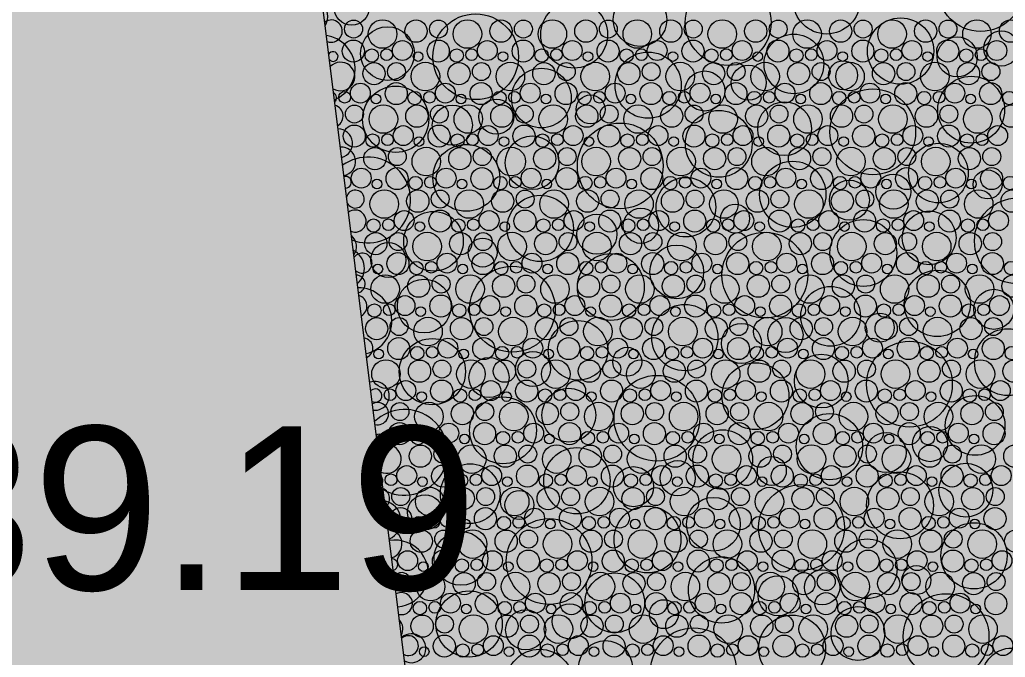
# Model space of a CAD drawing. Header units: millimetres. Extents: x 368386 to 996118, y -334862 to 250838.
# Drawn here: x 770835 to 775057, y -116114 to -113384 of the extents above; entities that cross this region are included whole.
import ezdxf

# ---------------------------------------------------------------- set-up
doc = ezdxf.new("R2010")
doc.units = ezdxf.units.MM
doc.header["$MEASUREMENT"] = 0
for name, color, linetype, lineweight in [('New_       asendi fill_Pen_No__1', 7, 'Continuous', 13), ('New__ASENDIPLAAN_Pen_No__1', 7, 'Continuous', 13), ('New_korgus-EH2000#1_Pen_No__1', 7, 'Continuous', 13)]:
    doc.layers.add(name, color=color, linetype=linetype, lineweight=lineweight)
for name, color, linetype, lineweight, true_color in [('New_       asendi fill_Pen_No__149', 7, 'Continuous', 25, 0x186722), ('New_       asendi fill_Pen_No__181', 7, 'Continuous', 0, 0xe8e8e8), ('New__ASENDIPLAAN_Pen_No__102', 7, 'Continuous', 13, 0xcccccc)]:
    doc.layers.add(name, color=color, linetype=linetype, lineweight=lineweight, true_color=true_color)
doc.styles.add('GENERATED_STYLE_1', font='')
doc.styles.get('GENERATED_STYLE_1').set_extended_font_data('Arial')

# ---------------------------------------------------------------- blocks, each defined once
blk = doc.blocks.new('*X2')
at = {"layer": 'New__ASENDIPLAAN_Pen_No__102', "color": 254, "linetype": 'Continuous', "lineweight": 13, "true_color": 0xcccccc}
for centre, radius in [((774951, -113250.3), 183.6), ((774291.5, -113301.7), 143.1), ((773869.7, -113396.3), 183.6), ((772257.4, -113331.4), 75.2), ((773492.1, -113382.9), 115.1), ((773210.2, -113447.6), 143.1), ((772788.3, -113542.3), 183.6), ((774608.3, -113517.8), 141.9), ((772410.8, -113528.9), 115.1), ((774151.1, -113573), 127.7), ((774850.9, -113542.9), 85.8), ((775039.3, -113506.8), 75.2), ((773527, -113663.8), 141.9), ((773069.8, -113719), 127.7), ((773957.9, -113652.8), 75.2), ((774361.6, -113621.5), 62), ((773769.6, -113688.9), 85.8), ((774910.7, -113769), 143.1), ((772445.7, -113809.8), 141.9), ((773280.3, -113767.5), 62), ((774488.9, -113863.7), 183.6), ((772688.3, -113834.9), 85.8), ((772876.6, -113798.7), 75.2), ((774111.4, -113850.2), 115.1), ((773829.4, -113915), 143.1), ((773407.6, -114009.6), 183.6), ((773030, -113996.2), 115.1), ((772748.1, -114061), 143.1), ((774770.3, -114040.3), 127.7), ((774146.2, -114131.2), 141.9), ((774577.2, -114120.1), 75.2), ((774980.9, -114088.9), 62), ((773689, -114186.3), 127.7), ((774388.8, -114156.3), 85.8), ((773064.9, -114277.2), 141.9), ((773899.5, -114234.9), 62), ((775108.1, -114331), 183.6), ((772607.7, -114332.3), 127.7), ((773307.5, -114302.2), 85.8), ((773495.8, -114266.1), 75.2), ((774730.6, -114317.6), 115.1), ((774448.6, -114382.3), 143.1), ((774026.8, -114477), 183.6), ((772414.5, -114412.1), 75.2), ((772818.2, -114380.8), 62), ((773649.3, -114463.5), 115.1), ((773367.3, -114528.3), 143.1), ((772945.5, -114623), 183.6), ((774765.4, -114598.5), 141.9), ((772567.9, -114609.5), 115.1), ((774308.3, -114653.7), 127.7), ((775008, -114623.6), 85.8), ((773684.1, -114744.5), 141.9), ((774518.8, -114702.2), 62), ((773226.9, -114799.7), 127.7), ((773926.7, -114769.6), 85.8), ((774115.1, -114733.4), 75.2), ((775067.8, -114849.7), 143.1), ((772602.8, -114890.5), 141.9), ((774646, -114944.3), 183.6), ((773033.8, -114879.4), 75.2), ((773437.4, -114848.2), 62), ((772845.4, -114915.6), 85.8), ((773986.5, -114995.7), 143.1), ((774268.5, -114930.9), 115.1), ((773564.7, -115090.3), 183.6), ((773187.2, -115076.9), 115.1), ((772905.2, -115141.6), 143.1), ((774927.5, -115121), 127.7), ((774303.3, -115211.8), 141.9), ((773846.2, -115267), 127.7), ((774545.9, -115236.9), 85.8), ((774734.3, -115200.8), 75.2), ((773222, -115357.8), 141.9), ((773653, -115346.8), 75.2), ((774056.7, -115315.5), 62), ((772764.8, -115413), 127.7), ((773464.6, -115382.9), 85.8), ((774605.7, -115463), 143.1), ((774887.7, -115398.2), 115.1), ((772975.3, -115461.5), 62), ((774183.9, -115557.7), 183.6), ((772571.7, -115492.7), 75.2), ((773806.4, -115544.2), 115.1), ((773524.4, -115609), 143.1), ((773102.6, -115703.6), 183.6), ((772725.1, -115690.2), 115.1), ((774922.5, -115679.2), 141.9), ((774465.4, -115734.3), 127.7), ((773841.2, -115825.2), 141.9), ((774272.2, -115814.1), 75.2), ((774675.9, -115782.9), 62), ((773384.1, -115880.3), 127.7), ((774083.8, -115850.3), 85.8), ((772759.9, -115971.2), 141.9), ((773594.6, -115928.9), 62), ((774803.1, -116025), 183.6), ((773002.5, -115996.2), 85.8), ((773190.9, -115960.1), 75.2), ((774425.6, -116011.6), 115.1), ((774143.6, -116076.3), 143.1), ((773721.8, -116171), 183.6), ((773062.3, -116222.3), 143.1), ((773344.3, -116157.5), 115.1), ((775084.6, -116201.7), 127.7)]:
    blk.add_circle(centre, radius, dxfattribs=at)
for centre, radius, start, end in [((772069.1, -113367.6), 85.8, 330.4593, 43.7761), ((772128.8, -113593.6), 143.1, 292.3093, 81.9261), ((772199, -113913.5), 62, 284.0784, 90.157), ((772326.2, -114155.6), 183.6, 248.2234, 126.012), ((772226.2, -114448.2), 85.8, 310.1849, 64.0505), ((772286, -114674.3), 143.1, 283.3341, 90.9013), ((772356.1, -114994.2), 62, 263.6095, 110.6259), ((772483.4, -115236.3), 183.6, 240.0304, 134.205), ((772383.3, -115528.9), 85.8, 293.918, 80.3174), ((772443.1, -115755), 143.1, 274.5111, 99.7243), ((772513.3, -116074.8), 62, 241.0771, 133.1583)]:
    blk.add_arc(centre, radius, start, end, dxfattribs=at)
blk = doc.blocks.new('*X4')
at = {"layer": 'New_       asendi fill_Pen_No__181', "color": 254, "linetype": 'Continuous', "lineweight": 0, "true_color": 0xe8e8e8}
for centre, radius in [((772265.3, -113423.6), 38.4), ((772389.4, -113444.9), 61.2), ((772532.9, -113432.4), 47.7), ((772629, -113423.6), 38.4), ((772753.1, -113444.9), 61.2), ((772896.6, -113432.4), 47.7), ((772992.7, -113423.6), 38.4), ((773116.8, -113444.9), 61.2), ((773260.4, -113432.4), 47.7), ((773356.4, -113423.6), 38.4), ((773480.5, -113444.9), 61.2), ((773624.1, -113432.4), 47.7), ((773720.1, -113423.6), 38.4), ((773844.2, -113444.9), 61.2), ((773987.8, -113432.4), 47.7), ((774083.8, -113423.6), 38.4), ((774207.9, -113444.9), 61.2), ((774351.5, -113432.4), 47.7), ((774447.5, -113423.6), 38.4), ((774571.6, -113444.9), 61.2), ((774715.2, -113432.4), 47.7), ((774811.2, -113423.6), 38.4), ((774935.3, -113444.9), 61.2), ((775078.9, -113432.4), 47.7), ((772264.2, -113517.9), 47.3), ((772474.5, -113515.8), 42.6), ((772628, -113517.9), 47.3), ((772838.2, -113515.8), 42.6), ((772991.7, -113517.9), 47.3), ((773201.9, -113515.8), 42.6), ((773355.4, -113517.9), 47.3), ((773565.6, -113515.8), 42.6), ((773719.1, -113517.9), 47.3), ((773929.3, -113515.8), 42.6), ((774082.8, -113517.9), 47.3), ((774293, -113515.8), 42.6), ((774446.5, -113517.9), 47.3), ((774656.7, -113515.8), 42.6), ((774810.2, -113517.9), 47.3), ((775020.4, -113515.8), 42.6), ((772343.3, -113537), 28.6), ((772407.1, -113533.5), 25.1), ((772541.8, -113541.2), 20.7), ((772707, -113537), 28.6), ((772770.8, -113533.5), 25.1), ((772905.6, -113541.2), 20.7), ((773070.7, -113537), 28.6), ((773134.5, -113533.5), 25.1), ((773269.3, -113541.2), 20.7), ((773434.4, -113537), 28.6), ((773498.2, -113533.5), 25.1), ((773633, -113541.2), 20.7), ((773798.1, -113537), 28.6), ((773861.9, -113533.5), 25.1), ((773996.7, -113541.2), 20.7), ((774161.8, -113537), 28.6), ((774225.6, -113533.5), 25.1), ((774360.4, -113541.2), 20.7), ((774525.5, -113537), 28.6), ((774589.3, -113533.5), 25.1), ((774724.1, -113541.2), 20.7), ((774889.2, -113537), 28.6), ((774953.1, -113533.5), 25.1), ((772352.9, -113614.4), 47.7), ((772449, -113605.6), 38.4), ((772573.1, -113626.8), 61.2), ((772716.6, -113614.4), 47.7), ((772812.7, -113605.6), 38.4), ((772936.8, -113626.8), 61.2), ((773080.4, -113614.4), 47.7), ((773176.4, -113605.6), 38.4), ((773300.5, -113626.8), 61.2), ((773444.1, -113614.4), 47.7), ((773540.1, -113605.6), 38.4), ((773664.2, -113626.8), 61.2), ((773807.8, -113614.4), 47.7), ((773903.8, -113605.6), 38.4), ((774027.9, -113626.8), 61.2), ((774171.5, -113614.4), 47.7), ((774267.5, -113605.6), 38.4), ((774391.6, -113626.8), 61.2), ((774535.2, -113614.4), 47.7), ((774631.2, -113605.6), 38.4), ((774755.3, -113626.8), 61.2), ((774898.9, -113614.4), 47.7), ((774994.9, -113605.6), 38.4), ((772294.5, -113697.8), 42.6), ((772448, -113699.9), 47.3), ((772658.2, -113697.8), 42.6), ((772811.7, -113699.9), 47.3), ((773021.9, -113697.8), 42.6), ((773175.4, -113699.9), 47.3), ((773385.6, -113697.8), 42.6), ((773539.1, -113699.9), 47.3), ((773749.3, -113697.8), 42.6), ((773902.8, -113699.9), 47.3), ((774113, -113697.8), 42.6), ((774266.5, -113699.9), 47.3), ((774476.7, -113697.8), 42.6), ((774630.2, -113699.9), 47.3), ((774840.4, -113697.8), 42.6), ((774993.9, -113699.9), 47.3), ((772227.1, -113715.5), 25.1), ((772361.8, -113723.2), 20.7), ((772527, -113719), 28.6), ((772590.8, -113715.5), 25.1), ((772725.6, -113723.2), 20.7), ((772890.7, -113719), 28.6), ((772954.5, -113715.5), 25.1), ((773089.3, -113723.2), 20.7), ((773254.4, -113719), 28.6), ((773318.2, -113715.5), 25.1), ((773453, -113723.2), 20.7), ((773618.1, -113719), 28.6), ((773681.9, -113715.5), 25.1), ((773816.7, -113723.2), 20.7), ((773981.8, -113719), 28.6), ((774045.6, -113715.5), 25.1), ((774180.4, -113723.2), 20.7), ((774345.5, -113719), 28.6), ((774409.3, -113715.5), 25.1), ((774544.1, -113723.2), 20.7), ((774709.2, -113719), 28.6), ((774773.1, -113715.5), 25.1), ((774907.8, -113723.2), 20.7), ((775072.9, -113719), 28.6), ((772269, -113787.6), 38.4), ((772393.1, -113808.8), 61.2), ((772536.6, -113796.4), 47.7), ((772632.7, -113787.6), 38.4), ((772756.8, -113808.8), 61.2), ((772900.4, -113796.4), 47.7), ((772996.4, -113787.6), 38.4), ((773120.5, -113808.8), 61.2), ((773264.1, -113796.4), 47.7), ((773360.1, -113787.6), 38.4), ((773484.2, -113808.8), 61.2), ((773627.8, -113796.4), 47.7), ((773723.8, -113787.6), 38.4), ((773847.9, -113808.8), 61.2), ((773991.5, -113796.4), 47.7), ((774087.5, -113787.6), 38.4), ((774211.6, -113808.8), 61.2), ((774355.2, -113796.4), 47.7), ((774451.2, -113787.6), 38.4), ((774575.3, -113808.8), 61.2), ((774718.9, -113796.4), 47.7), ((774814.9, -113787.6), 38.4), ((774939, -113808.8), 61.2), ((775082.6, -113796.4), 47.7), ((772268, -113881.9), 47.3), ((772478.2, -113879.8), 42.6), ((772631.7, -113881.9), 47.3), ((772841.9, -113879.8), 42.6), ((772995.4, -113881.9), 47.3), ((773205.6, -113879.8), 42.6), ((773359.1, -113881.9), 47.3), ((773569.3, -113879.8), 42.6), ((773722.8, -113881.9), 47.3), ((773933, -113879.8), 42.6), ((774086.5, -113881.9), 47.3), ((774296.7, -113879.8), 42.6), ((774450.2, -113881.9), 47.3), ((774660.4, -113879.8), 42.6), ((774813.9, -113881.9), 47.3), ((775024.1, -113879.8), 42.6), ((772347, -113901), 28.6), ((772410.8, -113897.5), 25.1), ((772545.6, -113905.2), 20.7), ((772710.7, -113901), 28.6), ((772774.5, -113897.5), 25.1), ((772909.3, -113905.2), 20.7), ((773074.4, -113901), 28.6), ((773138.2, -113897.5), 25.1), ((773273, -113905.2), 20.7), ((773438.1, -113901), 28.6), ((773501.9, -113897.5), 25.1), ((773636.7, -113905.2), 20.7), ((773801.8, -113901), 28.6), ((773865.6, -113897.5), 25.1), ((774000.4, -113905.2), 20.7), ((774165.5, -113901), 28.6), ((774229.3, -113897.5), 25.1), ((774364.1, -113905.2), 20.7), ((774529.2, -113901), 28.6), ((774593.1, -113897.5), 25.1), ((774727.8, -113905.2), 20.7), ((774892.9, -113901), 28.6), ((774956.8, -113897.5), 25.1), ((772356.6, -113978.4), 47.7), ((772452.7, -113969.6), 38.4), ((772576.8, -113990.8), 61.2), ((772720.4, -113978.4), 47.7), ((772816.4, -113969.6), 38.4), ((772940.5, -113990.8), 61.2), ((773084.1, -113978.4), 47.7), ((773180.1, -113969.6), 38.4), ((773304.2, -113990.8), 61.2), ((773447.8, -113978.4), 47.7), ((773543.8, -113969.6), 38.4), ((773667.9, -113990.8), 61.2), ((773811.5, -113978.4), 47.7), ((773907.5, -113969.6), 38.4), ((774031.6, -113990.8), 61.2), ((774175.2, -113978.4), 47.7), ((774271.2, -113969.6), 38.4), ((774395.3, -113990.8), 61.2), ((774538.9, -113978.4), 47.7), ((774634.9, -113969.6), 38.4), ((774759, -113990.8), 61.2), ((774902.6, -113978.4), 47.7), ((774998.6, -113969.6), 38.4), ((772298.2, -114061.8), 42.6), ((772451.7, -114063.9), 47.3), ((772530.7, -114083), 28.6), ((772594.5, -114079.5), 25.1), ((772661.9, -114061.8), 42.6), ((772815.4, -114063.9), 47.3), ((772894.4, -114083), 28.6), ((772958.2, -114079.5), 25.1), ((773025.6, -114061.8), 42.6), ((773179.1, -114063.9), 47.3), ((773258.1, -114083), 28.6), ((773321.9, -114079.5), 25.1), ((773389.3, -114061.8), 42.6), ((773542.8, -114063.9), 47.3), ((773621.8, -114083), 28.6), ((773685.6, -114079.5), 25.1), ((773753, -114061.8), 42.6), ((773906.5, -114063.9), 47.3), ((773985.5, -114083), 28.6), ((774049.3, -114079.5), 25.1), ((774116.7, -114061.8), 42.6), ((774270.2, -114063.9), 47.3), ((774349.2, -114083), 28.6), ((774413.1, -114079.5), 25.1), ((774480.4, -114061.8), 42.6), ((774633.9, -114063.9), 47.3), ((774712.9, -114083), 28.6), ((774776.8, -114079.5), 25.1), ((774844.1, -114061.8), 42.6), ((774997.6, -114063.9), 47.3), ((775076.6, -114083), 28.6), ((772365.6, -114087.2), 20.7), ((772729.3, -114087.2), 20.7), ((773093, -114087.2), 20.7), ((773456.7, -114087.2), 20.7), ((773820.4, -114087.2), 20.7), ((774184.1, -114087.2), 20.7), ((774547.8, -114087.2), 20.7), ((774911.5, -114087.2), 20.7), ((772396.8, -114172.8), 61.2), ((772540.4, -114160.4), 47.7), ((772636.4, -114151.6), 38.4), ((772760.5, -114172.8), 61.2), ((772904.1, -114160.4), 47.7), ((773000.1, -114151.6), 38.4), ((773124.2, -114172.8), 61.2), ((773267.8, -114160.4), 47.7), ((773363.8, -114151.6), 38.4), ((773487.9, -114172.8), 61.2), ((773631.5, -114160.4), 47.7), ((773727.5, -114151.6), 38.4), ((773851.6, -114172.8), 61.2), ((773995.2, -114160.4), 47.7), ((774091.2, -114151.6), 38.4), ((774215.3, -114172.8), 61.2), ((774358.9, -114160.4), 47.7), ((774454.9, -114151.6), 38.4), ((774579, -114172.8), 61.2), ((774722.6, -114160.4), 47.7), ((774818.6, -114151.6), 38.4), ((774942.7, -114172.8), 61.2), ((775086.3, -114160.4), 47.7), ((772481.9, -114243.8), 42.6), ((772635.4, -114245.9), 47.3), ((772845.6, -114243.8), 42.6), ((772999.1, -114245.9), 47.3), ((773209.3, -114243.8), 42.6), ((773362.8, -114245.9), 47.3), ((773573, -114243.8), 42.6), ((773726.5, -114245.9), 47.3), ((773936.7, -114243.8), 42.6), ((774090.2, -114245.9), 47.3), ((774300.4, -114243.8), 42.6), ((774453.9, -114245.9), 47.3), ((774664.1, -114243.8), 42.6), ((774817.6, -114245.9), 47.3), ((775027.8, -114243.8), 42.6), ((772350.7, -114265), 28.6), ((772414.5, -114261.5), 25.1), ((772549.3, -114269.2), 20.7), ((772714.4, -114265), 28.6), ((772778.2, -114261.5), 25.1), ((772913, -114269.2), 20.7), ((773078.1, -114265), 28.6), ((773141.9, -114261.5), 25.1), ((773276.7, -114269.2), 20.7), ((773441.8, -114265), 28.6), ((773505.6, -114261.5), 25.1), ((773640.4, -114269.2), 20.7), ((773805.5, -114265), 28.6), ((773869.3, -114261.5), 25.1), ((774004.1, -114269.2), 20.7), ((774169.2, -114265), 28.6), ((774233.1, -114261.5), 25.1), ((774367.8, -114269.2), 20.7), ((774532.9, -114265), 28.6), ((774596.8, -114261.5), 25.1), ((774731.5, -114269.2), 20.7), ((774896.6, -114265), 28.6), ((774960.5, -114261.5), 25.1), ((772360.4, -114342.4), 47.7), ((772456.4, -114333.6), 38.4), ((772580.5, -114354.8), 61.2), ((772724.1, -114342.4), 47.7), ((772820.1, -114333.6), 38.4), ((772944.2, -114354.8), 61.2), ((773087.8, -114342.4), 47.7), ((773183.8, -114333.6), 38.4), ((773307.9, -114354.8), 61.2), ((773451.5, -114342.4), 47.7), ((773547.5, -114333.6), 38.4), ((773671.6, -114354.8), 61.2), ((773815.2, -114342.4), 47.7), ((773911.2, -114333.6), 38.4), ((774035.3, -114354.8), 61.2), ((774178.9, -114342.4), 47.7), ((774274.9, -114333.6), 38.4), ((774399, -114354.8), 61.2), ((774542.6, -114342.4), 47.7), ((774638.6, -114333.6), 38.4), ((774762.7, -114354.8), 61.2), ((774906.3, -114342.4), 47.7), ((775002.3, -114333.6), 38.4), ((772455.4, -114427.9), 47.3), ((772665.6, -114425.8), 42.6), ((772819.1, -114427.9), 47.3), ((773029.3, -114425.8), 42.6), ((773182.8, -114427.9), 47.3), ((773393, -114425.8), 42.6), ((773546.5, -114427.9), 47.3), ((773756.7, -114425.8), 42.6), ((773910.2, -114427.9), 47.3), ((774120.4, -114425.8), 42.6), ((774273.9, -114427.9), 47.3), ((774484.1, -114425.8), 42.6), ((774637.6, -114427.9), 47.3), ((774847.8, -114425.8), 42.6), ((775001.3, -114427.9), 47.3), ((772369.3, -114451.2), 20.7), ((772534.4, -114447), 28.6), ((772598.2, -114443.5), 25.1), ((772733, -114451.2), 20.7), ((772898.1, -114447), 28.6), ((772961.9, -114443.5), 25.1), ((773096.7, -114451.2), 20.7), ((773261.8, -114447), 28.6), ((773325.6, -114443.5), 25.1), ((773460.4, -114451.2), 20.7), ((773625.5, -114447), 28.6), ((773689.3, -114443.5), 25.1), ((773824.1, -114451.2), 20.7), ((773989.2, -114447), 28.6), ((774053.1, -114443.5), 25.1), ((774187.8, -114451.2), 20.7), ((774352.9, -114447), 28.6), ((774416.8, -114443.5), 25.1), ((774551.5, -114451.2), 20.7), ((774716.6, -114447), 28.6), ((774780.5, -114443.5), 25.1), ((774915.2, -114451.2), 20.7), ((775080.3, -114447), 28.6), ((772400.5, -114536.8), 61.2), ((772544.1, -114524.4), 47.7), ((772640.1, -114515.6), 38.4), ((772764.2, -114536.8), 61.2), ((772907.8, -114524.4), 47.7), ((773003.8, -114515.6), 38.4), ((773127.9, -114536.8), 61.2), ((773271.5, -114524.4), 47.7), ((773367.5, -114515.6), 38.4), ((773491.6, -114536.8), 61.2), ((773635.2, -114524.4), 47.7), ((773731.2, -114515.6), 38.4), ((773855.3, -114536.8), 61.2), ((773998.9, -114524.4), 47.7), ((774094.9, -114515.6), 38.4), ((774219, -114536.8), 61.2), ((774362.6, -114524.4), 47.7), ((774458.6, -114515.6), 38.4), ((774582.7, -114536.8), 61.2), ((774726.3, -114524.4), 47.7), ((774822.3, -114515.6), 38.4), ((774946.4, -114536.8), 61.2), ((775090, -114524.4), 47.7), ((772354.4, -114629), 28.6), ((772418.2, -114625.5), 25.1), ((772485.6, -114607.7), 42.6), ((772639.1, -114609.9), 47.3), ((772718.1, -114629), 28.6), ((772781.9, -114625.5), 25.1), ((772849.3, -114607.7), 42.6), ((773002.8, -114609.9), 47.3), ((773081.8, -114629), 28.6), ((773145.6, -114625.5), 25.1), ((773213, -114607.7), 42.6), ((773366.5, -114609.9), 47.3), ((773445.5, -114629), 28.6), ((773509.3, -114625.5), 25.1), ((773576.7, -114607.7), 42.6), ((773730.2, -114609.9), 47.3), ((773809.2, -114629), 28.6), ((773873.1, -114625.5), 25.1), ((773940.4, -114607.7), 42.6), ((774093.9, -114609.9), 47.3), ((774172.9, -114629), 28.6), ((774236.8, -114625.5), 25.1), ((774304.1, -114607.7), 42.6), ((774457.6, -114609.9), 47.3), ((774536.6, -114629), 28.6), ((774600.5, -114625.5), 25.1), ((774667.8, -114607.7), 42.6), ((774821.3, -114609.9), 47.3), ((774900.3, -114629), 28.6), ((774964.2, -114625.5), 25.1), ((775031.5, -114607.7), 42.6), ((772553, -114633.2), 20.7), ((772916.7, -114633.2), 20.7), ((773280.4, -114633.2), 20.7), ((773644.1, -114633.2), 20.7), ((774007.8, -114633.2), 20.7), ((774371.5, -114633.2), 20.7), ((774735.2, -114633.2), 20.7), ((772364.1, -114706.4), 47.7), ((772460.1, -114697.5), 38.4), ((772584.2, -114718.8), 61.2), ((772727.8, -114706.4), 47.7), ((772823.8, -114697.5), 38.4), ((772947.9, -114718.8), 61.2), ((773091.5, -114706.4), 47.7), ((773187.5, -114697.5), 38.4), ((773311.6, -114718.8), 61.2), ((773455.2, -114706.4), 47.7), ((773551.2, -114697.5), 38.4), ((773675.3, -114718.8), 61.2), ((773818.9, -114706.4), 47.7), ((773914.9, -114697.5), 38.4), ((774039, -114718.8), 61.2), ((774182.6, -114706.4), 47.7), ((774278.6, -114697.5), 38.4), ((774402.7, -114718.8), 61.2), ((774546.3, -114706.4), 47.7), ((774642.3, -114697.5), 38.4), ((774766.4, -114718.8), 61.2), ((774910, -114706.4), 47.7), ((775006, -114697.5), 38.4), ((772459.1, -114791.9), 47.3), ((772669.3, -114789.7), 42.6), ((772822.8, -114791.9), 47.3), ((773033, -114789.7), 42.6), ((773186.5, -114791.9), 47.3), ((773396.7, -114789.7), 42.6), ((773550.2, -114791.9), 47.3), ((773760.4, -114789.7), 42.6), ((773913.9, -114791.9), 47.3), ((774124.1, -114789.7), 42.6), ((774277.6, -114791.9), 47.3), ((774487.8, -114789.7), 42.6), ((774641.3, -114791.9), 47.3), ((774851.5, -114789.7), 42.6), ((775005, -114791.9), 47.3), ((772373, -114815.2), 20.7), ((772538.1, -114811), 28.6), ((772601.9, -114807.5), 25.1), ((772736.7, -114815.2), 20.7), ((772901.8, -114811), 28.6), ((772965.6, -114807.5), 25.1), ((773100.4, -114815.2), 20.7), ((773265.5, -114811), 28.6), ((773329.3, -114807.5), 25.1), ((773464.1, -114815.2), 20.7), ((773629.2, -114811), 28.6), ((773693.1, -114807.5), 25.1), ((773827.8, -114815.2), 20.7), ((773992.9, -114811), 28.6), ((774056.8, -114807.5), 25.1), ((774191.5, -114815.2), 20.7), ((774356.6, -114811), 28.6), ((774420.5, -114807.5), 25.1), ((774555.2, -114815.2), 20.7), ((774720.3, -114811), 28.6), ((774784.2, -114807.5), 25.1), ((774918.9, -114815.2), 20.7), ((775084.1, -114811), 28.6), ((772404.2, -114900.8), 61.2), ((772547.8, -114888.4), 47.7), ((772643.8, -114879.5), 38.4), ((772767.9, -114900.8), 61.2), ((772911.5, -114888.4), 47.7), ((773007.5, -114879.5), 38.4), ((773131.6, -114900.8), 61.2), ((773275.2, -114888.4), 47.7), ((773371.2, -114879.5), 38.4), ((773495.3, -114900.8), 61.2), ((773638.9, -114888.4), 47.7), ((773734.9, -114879.5), 38.4), ((773859, -114900.8), 61.2), ((774002.6, -114888.4), 47.7), ((774098.6, -114879.5), 38.4), ((774222.7, -114900.8), 61.2), ((774366.3, -114888.4), 47.7), ((774462.3, -114879.5), 38.4), ((774586.4, -114900.8), 61.2), ((774730, -114888.4), 47.7), ((774826, -114879.5), 38.4), ((774950.2, -114900.8), 61.2), ((775093.7, -114888.4), 47.7), ((772489.3, -114971.7), 42.6), ((772642.8, -114973.9), 47.3), ((772853, -114971.7), 42.6), ((773006.5, -114973.9), 47.3), ((773216.7, -114971.7), 42.6), ((773370.2, -114973.9), 47.3), ((773580.4, -114971.7), 42.6), ((773733.9, -114973.9), 47.3), ((773944.1, -114971.7), 42.6), ((774097.6, -114973.9), 47.3), ((774307.8, -114971.7), 42.6), ((774461.3, -114973.9), 47.3), ((774671.5, -114971.7), 42.6), ((774825, -114973.9), 47.3), ((775035.3, -114971.7), 42.6), ((772421.9, -114989.5), 25.1), ((772556.7, -114997.2), 20.7), ((772721.8, -114993), 28.6), ((772785.6, -114989.5), 25.1), ((772920.4, -114997.2), 20.7), ((773085.5, -114993), 28.6), ((773149.3, -114989.5), 25.1), ((773284.1, -114997.2), 20.7), ((773449.2, -114993), 28.6), ((773513.1, -114989.5), 25.1), ((773647.8, -114997.2), 20.7), ((773812.9, -114993), 28.6), ((773876.8, -114989.5), 25.1), ((774011.5, -114997.2), 20.7), ((774176.6, -114993), 28.6), ((774240.5, -114989.5), 25.1), ((774375.2, -114997.2), 20.7), ((774540.3, -114993), 28.6), ((774604.2, -114989.5), 25.1), ((774738.9, -114997.2), 20.7), ((774904.1, -114993), 28.6), ((774967.9, -114989.5), 25.1), ((772463.8, -115061.5), 38.4), ((772587.9, -115082.8), 61.2), ((772731.5, -115070.4), 47.7), ((772827.5, -115061.5), 38.4), ((772951.6, -115082.8), 61.2), ((773095.2, -115070.4), 47.7), ((773191.2, -115061.5), 38.4), ((773315.3, -115082.8), 61.2), ((773458.9, -115070.4), 47.7), ((773554.9, -115061.5), 38.4), ((773679, -115082.8), 61.2), ((773822.6, -115070.4), 47.7), ((773918.6, -115061.5), 38.4), ((774042.7, -115082.8), 61.2), ((774186.3, -115070.4), 47.7), ((774282.3, -115061.5), 38.4), ((774406.4, -115082.8), 61.2), ((774550, -115070.4), 47.7), ((774646, -115061.5), 38.4), ((774770.2, -115082.8), 61.2), ((774913.7, -115070.4), 47.7), ((775009.8, -115061.5), 38.4), ((772462.8, -115155.9), 47.3), ((772826.5, -115155.9), 47.3), ((773190.2, -115155.9), 47.3), ((773553.9, -115155.9), 47.3), ((773917.6, -115155.9), 47.3), ((774281.3, -115155.9), 47.3), ((774645, -115155.9), 47.3), ((775008.7, -115155.9), 47.3), ((772541.8, -115175), 28.6), ((772605.6, -115171.5), 25.1), ((772673, -115153.7), 42.6), ((772905.5, -115175), 28.6), ((772969.3, -115171.5), 25.1), ((773036.7, -115153.7), 42.6), ((773269.2, -115175), 28.6), ((773333.1, -115171.5), 25.1), ((773400.4, -115153.7), 42.6), ((773632.9, -115175), 28.6), ((773696.8, -115171.5), 25.1), ((773764.1, -115153.7), 42.6), ((773996.6, -115175), 28.6), ((774060.5, -115171.5), 25.1), ((774127.8, -115153.7), 42.6), ((774360.3, -115175), 28.6), ((774424.2, -115171.5), 25.1), ((774491.5, -115153.7), 42.6), ((774724.1, -115175), 28.6), ((774787.9, -115171.5), 25.1), ((774855.3, -115153.7), 42.6), ((772740.4, -115179.2), 20.7), ((773104.1, -115179.2), 20.7), ((773467.8, -115179.2), 20.7), ((773831.5, -115179.2), 20.7), ((774195.2, -115179.2), 20.7), ((774558.9, -115179.2), 20.7), ((774922.6, -115179.2), 20.7), ((772551.5, -115252.4), 47.7), ((772647.5, -115243.5), 38.4), ((772771.6, -115264.8), 61.2), ((772915.2, -115252.4), 47.7), ((773011.2, -115243.5), 38.4), ((773135.3, -115264.8), 61.2), ((773278.9, -115252.4), 47.7), ((773374.9, -115243.5), 38.4), ((773499, -115264.8), 61.2), ((773642.6, -115252.4), 47.7), ((773738.6, -115243.5), 38.4), ((773862.7, -115264.8), 61.2), ((774006.3, -115252.4), 47.7), ((774102.3, -115243.5), 38.4), ((774226.4, -115264.8), 61.2), ((774370, -115252.4), 47.7), ((774466, -115243.5), 38.4), ((774590.2, -115264.8), 61.2), ((774733.7, -115252.4), 47.7), ((774829.8, -115243.5), 38.4), ((774953.9, -115264.8), 61.2), ((775097.4, -115252.4), 47.7), ((772493, -115335.7), 42.6), ((772646.5, -115337.9), 47.3), ((772856.7, -115335.7), 42.6), ((773010.2, -115337.9), 47.3), ((773220.4, -115335.7), 42.6), ((773373.9, -115337.9), 47.3), ((773584.1, -115335.7), 42.6), ((773737.6, -115337.9), 47.3), ((773947.8, -115335.7), 42.6), ((774101.3, -115337.9), 47.3), ((774311.5, -115335.7), 42.6), ((774465, -115337.9), 47.3), ((774675.3, -115335.7), 42.6), ((774828.7, -115337.9), 47.3), ((775039, -115335.7), 42.6), ((772425.6, -115353.5), 25.1), ((772560.4, -115361.2), 20.7), ((772725.5, -115357), 28.6), ((772789.3, -115353.5), 25.1), ((772924.1, -115361.2), 20.7), ((773089.2, -115357), 28.6), ((773153.1, -115353.5), 25.1), ((773287.8, -115361.2), 20.7), ((773452.9, -115357), 28.6), ((773516.8, -115353.5), 25.1), ((773651.5, -115361.2), 20.7), ((773816.6, -115357), 28.6), ((773880.5, -115353.5), 25.1), ((774015.2, -115361.2), 20.7), ((774180.3, -115357), 28.6), ((774244.2, -115353.5), 25.1), ((774378.9, -115361.2), 20.7), ((774544.1, -115357), 28.6), ((774607.9, -115353.5), 25.1), ((774742.6, -115361.2), 20.7), ((774907.8, -115357), 28.6), ((774971.6, -115353.5), 25.1), ((772467.5, -115425.5), 38.4), ((772591.6, -115446.8), 61.2), ((772735.2, -115434.4), 47.7), ((772831.2, -115425.5), 38.4), ((772955.3, -115446.8), 61.2), ((773098.9, -115434.4), 47.7), ((773194.9, -115425.5), 38.4), ((773319, -115446.8), 61.2), ((773462.6, -115434.4), 47.7), ((773558.6, -115425.5), 38.4), ((773682.7, -115446.8), 61.2), ((773826.3, -115434.4), 47.7), ((773922.3, -115425.5), 38.4), ((774046.4, -115446.8), 61.2), ((774190, -115434.4), 47.7), ((774286, -115425.5), 38.4), ((774410.2, -115446.8), 61.2), ((774553.7, -115434.4), 47.7), ((774649.8, -115425.5), 38.4), ((774773.9, -115446.8), 61.2), ((774917.4, -115434.4), 47.7), ((775013.5, -115425.5), 38.4), ((772466.5, -115519.9), 47.3), ((772676.7, -115517.7), 42.6), ((772830.2, -115519.9), 47.3), ((773040.4, -115517.7), 42.6), ((773193.9, -115519.9), 47.3), ((773404.1, -115517.7), 42.6), ((773557.6, -115519.9), 47.3), ((773767.8, -115517.7), 42.6), ((773921.3, -115519.9), 47.3), ((774131.5, -115517.7), 42.6), ((774285, -115519.9), 47.3), ((774495.3, -115517.7), 42.6), ((774648.7, -115519.9), 47.3), ((774859, -115517.7), 42.6), ((775012.4, -115519.9), 47.3), ((772545.5, -115539), 28.6), ((772609.3, -115535.5), 25.1), ((772744.1, -115543.2), 20.7), ((772909.2, -115539), 28.6), ((772973.1, -115535.5), 25.1), ((773107.8, -115543.2), 20.7), ((773272.9, -115539), 28.6), ((773336.8, -115535.5), 25.1), ((773471.5, -115543.2), 20.7), ((773636.6, -115539), 28.6), ((773700.5, -115535.5), 25.1), ((773835.2, -115543.2), 20.7), ((774000.3, -115539), 28.6), ((774064.2, -115535.5), 25.1), ((774198.9, -115543.2), 20.7), ((774364.1, -115539), 28.6), ((774427.9, -115535.5), 25.1), ((774562.6, -115543.2), 20.7), ((774727.8, -115539), 28.6), ((774791.6, -115535.5), 25.1), ((774926.3, -115543.2), 20.7), ((772555.2, -115616.3), 47.7), ((772651.2, -115607.5), 38.4), ((772775.3, -115628.8), 61.2), ((772918.9, -115616.3), 47.7), ((773014.9, -115607.5), 38.4), ((773139, -115628.8), 61.2), ((773282.6, -115616.3), 47.7), ((773378.6, -115607.5), 38.4), ((773502.7, -115628.8), 61.2), ((773646.3, -115616.3), 47.7), ((773742.3, -115607.5), 38.4), ((773866.4, -115628.8), 61.2), ((774010, -115616.3), 47.7), ((774106, -115607.5), 38.4), ((774230.2, -115628.8), 61.2), ((774373.7, -115616.3), 47.7), ((774469.8, -115607.5), 38.4), ((774593.9, -115628.8), 61.2), ((774737.4, -115616.3), 47.7), ((774833.5, -115607.5), 38.4), ((774957.6, -115628.8), 61.2), ((775101.1, -115616.3), 47.7), ((772496.7, -115699.7), 42.6), ((772650.2, -115701.9), 47.3), ((772860.4, -115699.7), 42.6), ((773013.9, -115701.9), 47.3), ((773224.1, -115699.7), 42.6), ((773377.6, -115701.9), 47.3), ((773587.8, -115699.7), 42.6), ((773741.3, -115701.9), 47.3), ((773951.5, -115699.7), 42.6), ((774105, -115701.9), 47.3), ((774315.3, -115699.7), 42.6), ((774468.7, -115701.9), 47.3), ((774679, -115699.7), 42.6), ((774832.4, -115701.9), 47.3), ((775042.7, -115699.7), 42.6), ((772729.2, -115721), 28.6), ((772793.1, -115717.5), 25.1), ((773092.9, -115721), 28.6), ((773156.8, -115717.5), 25.1), ((773456.6, -115721), 28.6), ((773520.5, -115717.5), 25.1), ((773820.3, -115721), 28.6), ((773884.2, -115717.5), 25.1), ((774184.1, -115721), 28.6), ((774247.9, -115717.5), 25.1), ((774547.8, -115721), 28.6), ((774611.6, -115717.5), 25.1), ((774911.5, -115721), 28.6), ((774975.3, -115717.5), 25.1), ((772564.1, -115725.1), 20.7), ((772927.8, -115725.1), 20.7), ((773291.5, -115725.1), 20.7), ((773655.2, -115725.1), 20.7), ((774018.9, -115725.1), 20.7), ((774382.6, -115725.1), 20.7), ((774746.3, -115725.1), 20.7), ((772595.3, -115810.8), 61.2), ((772738.9, -115798.3), 47.7), ((772834.9, -115789.5), 38.4), ((772959, -115810.8), 61.2), ((773102.6, -115798.3), 47.7), ((773198.6, -115789.5), 38.4), ((773322.7, -115810.8), 61.2), ((773466.3, -115798.3), 47.7), ((773562.3, -115789.5), 38.4), ((773686.4, -115810.8), 61.2), ((773830, -115798.3), 47.7), ((773926, -115789.5), 38.4), ((774050.2, -115810.8), 61.2), ((774193.7, -115798.3), 47.7), ((774289.8, -115789.5), 38.4), ((774413.9, -115810.8), 61.2), ((774557.4, -115798.3), 47.7), ((774653.5, -115789.5), 38.4), ((774777.6, -115810.8), 61.2), ((774921.1, -115798.3), 47.7), ((775017.2, -115789.5), 38.4), ((772680.4, -115881.7), 42.6), ((772833.9, -115883.9), 47.3), ((773044.1, -115881.7), 42.6), ((773197.6, -115883.9), 47.3), ((773407.8, -115881.7), 42.6), ((773561.3, -115883.9), 47.3), ((773771.5, -115881.7), 42.6), ((773925, -115883.9), 47.3), ((774135.3, -115881.7), 42.6), ((774288.7, -115883.9), 47.3), ((774499, -115881.7), 42.6), ((774652.4, -115883.9), 47.3), ((774862.7, -115881.7), 42.6), ((775016.1, -115883.9), 47.3), ((772549.2, -115903), 28.6), ((772613.1, -115899.5), 25.1), ((772747.8, -115907.1), 20.7), ((772912.9, -115903), 28.6), ((772976.8, -115899.5), 25.1), ((773111.5, -115907.1), 20.7), ((773276.6, -115903), 28.6), ((773340.5, -115899.5), 25.1), ((773475.2, -115907.1), 20.7), ((773640.3, -115903), 28.6), ((773704.2, -115899.5), 25.1), ((773838.9, -115907.1), 20.7), ((774004.1, -115903), 28.6), ((774067.9, -115899.5), 25.1), ((774202.6, -115907.1), 20.7), ((774367.8, -115903), 28.6), ((774431.6, -115899.5), 25.1), ((774566.3, -115907.1), 20.7), ((774731.5, -115903), 28.6), ((774795.3, -115899.5), 25.1), ((774930, -115907.1), 20.7), ((772558.9, -115980.3), 47.7), ((772654.9, -115971.5), 38.4), ((772779, -115992.8), 61.2), ((772922.6, -115980.3), 47.7), ((773018.6, -115971.5), 38.4), ((773142.7, -115992.8), 61.2), ((773286.3, -115980.3), 47.7), ((773382.3, -115971.5), 38.4), ((773506.4, -115992.8), 61.2), ((773650, -115980.3), 47.7), ((773746, -115971.5), 38.4), ((773870.2, -115992.8), 61.2), ((774013.7, -115980.3), 47.7), ((774109.8, -115971.5), 38.4), ((774233.9, -115992.8), 61.2), ((774377.4, -115980.3), 47.7), ((774473.5, -115971.5), 38.4), ((774597.6, -115992.8), 61.2), ((774741.1, -115980.3), 47.7), ((774837.2, -115971.5), 38.4), ((774961.3, -115992.8), 61.2), ((772653.9, -116065.9), 47.3), ((772864.1, -116063.7), 42.6), ((773017.6, -116065.9), 47.3), ((773227.8, -116063.7), 42.6), ((773381.3, -116065.9), 47.3), ((773591.5, -116063.7), 42.6), ((773745, -116065.9), 47.3), ((773955.3, -116063.7), 42.6), ((774108.7, -116065.9), 47.3), ((774319, -116063.7), 42.6), ((774472.4, -116065.9), 47.3), ((774682.7, -116063.7), 42.6), ((774836.1, -116065.9), 47.3), ((775046.4, -116063.7), 42.6), ((772567.8, -116089.1), 20.7), ((772732.9, -116085), 28.6), ((772796.8, -116081.4), 25.1), ((772931.5, -116089.1), 20.7), ((773096.6, -116085), 28.6), ((773160.5, -116081.4), 25.1), ((773295.2, -116089.1), 20.7), ((773460.3, -116085), 28.6), ((773524.2, -116081.4), 25.1), ((773658.9, -116089.1), 20.7), ((773824.1, -116085), 28.6), ((773887.9, -116081.4), 25.1), ((774022.6, -116089.1), 20.7), ((774187.8, -116085), 28.6), ((774251.6, -116081.4), 25.1), ((774386.3, -116089.1), 20.7), ((774551.5, -116085), 28.6), ((774615.3, -116081.4), 25.1), ((774750, -116089.1), 20.7), ((774915.2, -116085), 28.6), ((774979, -116081.4), 25.1)]:
    blk.add_circle(centre, radius, dxfattribs=at)
for centre, radius, start, end in [((772169.2, -113432.4), 47.7, 248.919, 125.3164), ((772178.1, -113541.2), 20.7, 217.1273, 157.1081), ((772209.4, -113626.8), 61.2, 238.4071, 135.8283), ((772163.3, -113719), 28.6, 318.46, 55.7754), ((772172.9, -113796.4), 47.7, 300.4309, 73.8045), ((772213.1, -113990.8), 61.2, 280.0589, 94.1765), ((772230.8, -114079.5), 25.1, 269.1676, 105.0678), ((772272.7, -114151.6), 38.4, 206.9336, 167.3018), ((772271.7, -114245.9), 47.3, 247.4999, 126.7355), ((772216.8, -114354.8), 61.2, 323.8374, 50.398), ((772301.9, -114425.8), 42.6, 230.1648, 144.0706), ((772276.4, -114515.6), 38.4, 285.118, 89.1174), ((772275.4, -114609.9), 47.3, 299.5358, 74.6996), ((772305.6, -114789.7), 42.6, 291.1621, 83.0733), ((772358.1, -114993), 28.6, 241.6477, 132.5877), ((772367.8, -115070.4), 47.7, 256.7631, 117.4723), ((772376.7, -115179.2), 20.7, 241.7923, 132.4431), ((772407.9, -115264.8), 61.2, 245.2337, 129.0017), ((772361.8, -115357), 28.6, 337.4197, 36.8157), ((772371.5, -115434.4), 47.7, 308.4807, 65.7547), ((772411.6, -115628.8), 61.2, 285.6575, 88.5779), ((772429.3, -115717.5), 25.1, 282.7964, 91.439), ((772471.2, -115789.5), 38.4, 225.3337, 148.9017), ((772470.2, -115883.9), 47.3, 255.4968, 118.7386), ((772415.3, -115992.8), 61.2, 332.7259, 41.5095), ((772500.4, -116063.7), 42.6, 240.8907, 133.3447)]:
    blk.add_arc(centre, radius, start, end, dxfattribs=at)

msp = doc.modelspace()

# ---------------------------------------------------------------- hatches: boundary and pattern name
at = {"layer": 'New_       asendi fill_Pen_No__149', "linetype": 'Continuous', "lineweight": 0, "true_color": 0x061908}
h = msp.add_hatch(color=98, dxfattribs=at)
h.paths.add_polyline_path([(802345.63, -38322.05), (677945.63, -100972.05), (697685.63, -113562.05), (725141.88, -157386.04), (747105.63, -214022.05), (773035.63, -233162.05), (849485.63, -225922.05), (847735.63, -145332.05)])
h.paths.add_polyline_path([(757638.71, -147399.28, -0.0006564), (757597.25, -147430.15)], flags=0)
h.paths.add_polyline_path([(781623.18, -112523.26, 0.0599556), (781750.4, -112778.31, 0.7851663), (783932.82, -111999.14, 0.0599556), (783869.75, -111721.19, 1)], flags=0)

# ---------------------------------------------------------------- linework, layer by layer
at = {"layer": 'New_       asendi fill_Pen_No__1', "color": 7, "linetype": 'Continuous', "lineweight": 13, "flags": 128}
msp.add_lwpolyline([(771148.8, -105442.4), (777782.42, -116183.47), (772721.43, -118036.52)], close=True, dxfattribs=at)
at = {"layer": 'New__ASENDIPLAAN_Pen_No__1', "color": 7, "linetype": 'Continuous', "lineweight": 13, "flags": 128}
msp.add_lwpolyline([(771148.8, -105442.4), (777782.42, -116183.47), (772721.43, -118036.52)], close=True, dxfattribs=at)

# ---------------------------------------------------------------- block references
at = {"layer": 'New_       asendi fill_Pen_No__181', "color": 254, "linetype": 'Continuous', "lineweight": 0, "true_color": 0xe8e8e8}
msp.add_blockref('*X4', (0, 0), dxfattribs=at)
at = {"layer": 'New__ASENDIPLAAN_Pen_No__102', "color": 254, "linetype": 'Continuous', "lineweight": 13, "true_color": 0xcccccc}
msp.add_blockref('*X2', (0, 0), dxfattribs=at)

# ---------------------------------------------------------------- texts
at = {"layer": 'New_korgus-EH2000#1_Pen_No__1', "color": 7, "linetype": 'Continuous', "lineweight": 13, "insert": (769532.63, -115125.05), "char_height": 700, "attachment_point": 1, "style": 'GENERATED_STYLE_1'}
msp.add_mtext('\\A1;{\\pql;\\fArial|b0|i0|c0|p34; 139.19 }', dxfattribs=at)

doc.saveas('drawing.dxf')
